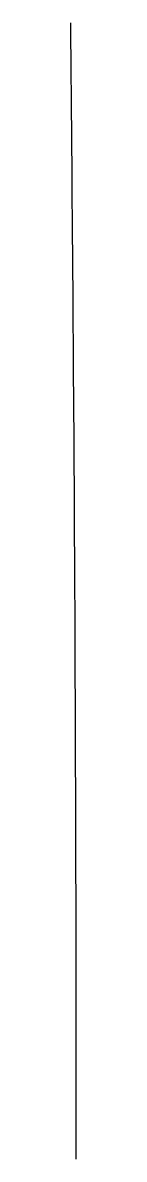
# Model space of a CAD drawing. Extents: x 1.2499 to 1.25, y 0 to 0.0125.
import ezdxf

# ---------------------------------------------------------------- set-up
doc = ezdxf.new("R2010")
doc.units = 0
doc.layers.get('0').update_dxf_attribs({"linetype": 'CONTINUOUS'})

msp = doc.modelspace()

# ---------------------------------------------------------------- linework, layer by layer
msp.add_open_spline([(1.25, 0), (1.25, 0.004167), (1.249979, 0.008333), (1.249938, 0.0125)], degree=3)

doc.saveas('drawing.dxf')
